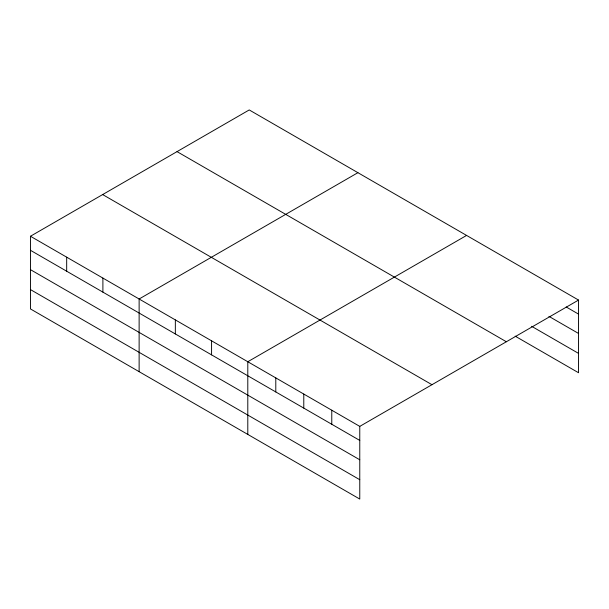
<?xml version="1.0" encoding="UTF-8"?>
<svg xmlns="http://www.w3.org/2000/svg" width="609" height="609" viewBox="0 0 609 609"><rect width="100%" height="100%" fill="white"/><g stroke="black" fill="none" stroke-linecap="round" stroke-linejoin="round"><path stroke-width="0.91" d="M359.767 459.78L359.767 426.384L30.45 236.254L30.45 308.93L359.767 499.06L359.767 459.78L30.45 269.65M30.45 236.254L249.233 109.94L578.55 300.07L578.55 372.746L515.153 336.145M357.909 172.682L139.126 298.996L139.126 371.673M466.585 235.424L247.794 361.738L247.794 434.415M359.767 426.384L578.55 300.07M566.203 306.982L578.55 314.115M548.915 316.353L578.55 333.466M531.619 326.302L578.55 353.395M177.036 151.626L506.353 341.748M102.647 194.568L431.964 384.698M30.45 250.299L359.767 440.429M30.45 289.587L359.767 479.709M331.776 410.222L331.776 424.267M303.784 394.061L303.784 408.106M275.793 377.9L275.793 391.945M211.574 340.827L211.574 354.872M175.346 319.908L175.346 333.953M102.898 278.085L102.898 292.13M66.678 257.165L66.678 271.211"/></g></svg>
